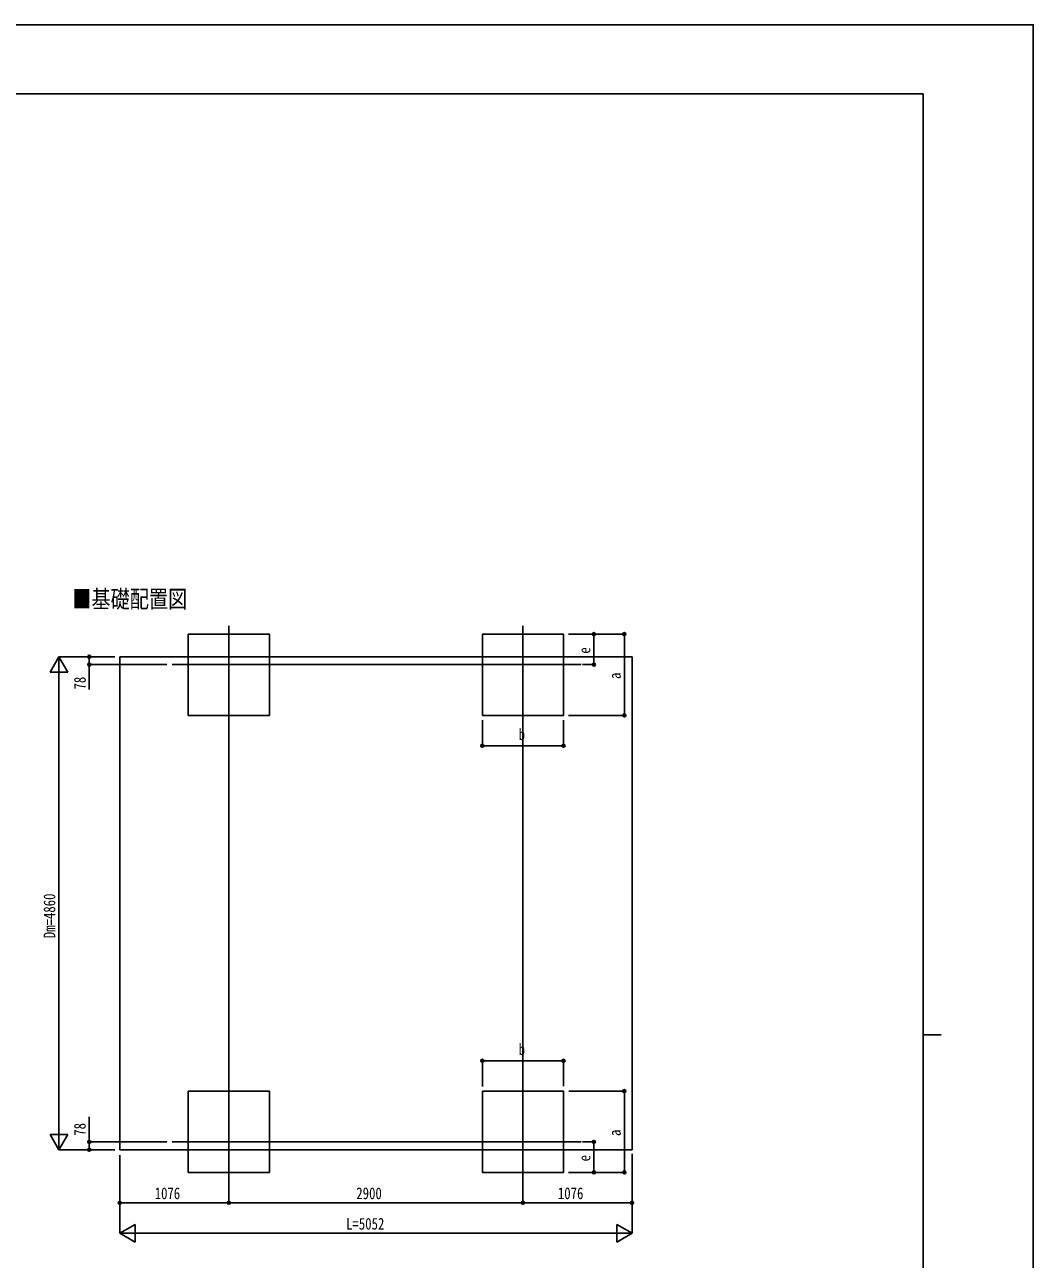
# Model space of a CAD drawing. Units: millimetres, scale not verified. Extents: x -14718 to 14718, y -10395 to 10395.
# Drawn here: x 4771 to 14718, y -1774 to 10395 of the extents above; entities that cross this region are included whole.
import ezdxf
from ezdxf.enums import TextEntityAlignment as Align

# ---------------------------------------------------------------- set-up
doc = ezdxf.new("R2010")
doc.units = ezdxf.units.MM
doc.header["$LTSCALE"] = 50
for name, color, linetype in [('0-2_USER1', 3, 'Continuous'), ('0-3_YKK_12', 2, 'Continuous'), ('0-5_YKK_A1', 4, 'Continuous'), ('0-6_YKK_D', 6, 'Continuous'), ('0-7_YKK_ZWAK', 7, 'Continuous')]:
    doc.layers.add(name, color=color, linetype=linetype)
doc.styles.add('ＭＳ ゴシック', font='')
doc.styles.get('ＭＳ ゴシック').set_extended_font_data('MS Gothic')

msp = doc.modelspace()

# ---------------------------------------------------------------- linework, layer by layer
at = {"layer": '0-3_YKK_12'}
for p, q in [((6784.57, 4469.03), (6784.57, 3506.51)), ((9684.57, 4469.03), (9684.57, 3506.51)), ((6225.89, 4087.57), (10258.81, 4087.57)), ((6784.57, -997.89), (6784.57, -35.37)), ((9684.57, -997.89), (9684.57, -35.37)), ((6225.89, -616.43), (10258.81, -616.43))]:
    msp.add_line(p, q, dxfattribs=at)
at = {"layer": '0-5_YKK_A1'}
for p, q in [((5708.57, 4165.57), (10760.57, 4165.57)), ((5708.57, 4165.57), (5708.57, -694.43)), ((10760.57, 4165.57), (10760.57, -694.43)), ((10760.57, -694.43), (5708.57, -694.43))]:
    msp.add_line(p, q, dxfattribs=at)
for points in [[(6384.57, 3587.77), (7184.57, 3587.77), (7184.57, 4387.77), (6384.57, 4387.77)], [(9284.57, 3587.77), (10084.57, 3587.77), (10084.57, 4387.77), (9284.57, 4387.77)], [(6384.57, -116.63), (7184.57, -116.63), (7184.57, -916.63), (6384.57, -916.63)], [(9284.57, -116.63), (10084.57, -116.63), (10084.57, -916.63), (9284.57, -916.63)]]:
    msp.add_lwpolyline(points, close=True, dxfattribs=at)
at = {"layer": '0-6_YKK_D'}
for p, q in [((10134.57, 4387.77), (10685.57, 4387.77)), ((10135.57, 4387.77), (10385.57, 4387.77)), ((10384.57, 4087.57), (10384.57, 4387.77)), ((10684.57, 3587.77), (10684.57, 4387.77)), ((5108.57, 4165.57), (5021.07, 4014.02)), ((5658.57, 4165.57), (5107.57, 4165.57)), ((5108.57, 4165.57), (5196.07, 4014.02)), ((5108.57, 4165.57), (5108.57, 3862.46)), ((5658.57, 4165.57), (5407.57, 4165.57)), ((6172.46, 4087.57), (5407.57, 4087.57)), ((10273.38, 4087.57), (10385.57, 4087.57)), ((5021.07, 4014.02), (5196.07, 4014.02)), ((5108.57, -519.43), (5108.57, 3990.57)), ((9284.57, 3540.68), (9284.57, 3286.77)), ((10084.57, 3538.75), (10084.57, 3286.77)), ((10134.57, 3587.77), (10685.57, 3587.77)), ((6784.57, -35.37), (6784.57, 3506.51)), ((9684.57, -35.37), (9684.57, 3506.51)), ((9284.57, 3287.77), (10084.57, 3287.77)), ((9284.57, -69.54), (9284.57, 184.37)), ((9284.57, 183.37), (10084.57, 183.37)), ((10084.57, -67.61), (10084.57, 184.37)), ((10135.57, -116.63), (10685.57, -116.63)), ((10684.57, -116.63), (10684.57, -916.63)), ((5108.57, -694.43), (5108.57, -391.32)), ((5108.57, -694.43), (5021.07, -542.87)), ((5196.07, -542.87), (5021.07, -542.87)), ((5108.57, -694.43), (5196.07, -542.87)), ((5658.57, -694.43), (5107.57, -694.43)), ((6172.46, -616.43), (5407.57, -616.43)), ((5658.57, -694.43), (5407.57, -694.43)), ((10273.38, -616.43), (10385.57, -616.43)), ((10384.57, -616.43), (10384.57, -916.63)), ((5708.57, -748.12), (5708.57, -1517.63)), ((10760.57, -733.91), (10760.57, -1517.63)), ((10134.57, -916.63), (10685.57, -916.63)), ((10135.57, -916.63), (10385.57, -916.63)), ((6784.57, -998.89), (6784.57, -1217.63)), ((6784.57, -998.89), (6784.57, -1217.63)), ((9684.57, -998.89), (9684.57, -1217.63)), ((9684.57, -998.89), (9684.57, -1217.63)), ((5708.57, -1136.28), (5708.57, -1217.63)), ((6784.57, -1216.63), (5708.57, -1216.63)), ((6784.57, -1216.63), (9684.57, -1216.63)), ((9684.57, -1216.63), (10760.57, -1216.63)), ((10760.57, -1136.28), (10760.57, -1217.63)), ((5708.57, -1516.63), (5860.12, -1429.13)), ((5860.12, -1604.13), (5860.12, -1429.13)), ((10760.57, -1516.63), (10609.01, -1429.13)), ((10609.01, -1429.13), (10609.01, -1604.13)), ((5708.57, -1516.63), (5860.12, -1604.13)), ((5708.57, -1516.63), (6011.68, -1516.63)), ((5883.57, -1516.63), (10585.57, -1516.63)), ((10760.57, -1516.63), (10457.46, -1516.63)), ((10760.57, -1516.63), (10609.01, -1604.13))]:
    msp.add_line(p, q, dxfattribs=at)
for points in [[(5408.57, 4165.57), (5408.57, 4087.57), (5408.57, 3841.27)], [(5408.57, -694.43), (5408.57, -616.43), (5408.57, -370.13)]]:
    msp.add_lwpolyline(points, dxfattribs=at)
for centre in [(10384.57, 4387.77), (10684.57, 4387.77), (5408.57, 4165.57), (5408.57, 4087.57), (10384.57, 4087.57), (10684.57, 3587.77), (9284.57, 3287.77), (10084.57, 3287.77), (9284.57, 183.37), (10084.57, 183.37), (10684.57, -116.63), (5408.57, -616.43), (10384.57, -616.43), (5408.57, -694.43), (10384.57, -916.63), (10684.57, -916.63), (5708.57, -1216.63), (6784.57, -1216.63), (6784.57, -1216.63), (9684.57, -1216.63), (9684.57, -1216.63), (10760.57, -1216.63)]:
    msp.add_circle(centre, 14.88, dxfattribs=at)
at = {"layer": '0-7_YKK_ZWAK'}
for p, q in [((13632.57, 9712.5), (-13667.43, 9712.5)), ((13632.57, 9712.5), (13632.57, -8837.5)), ((13632.57, 437.5), (13807.57, 437.5))]:
    msp.add_line(p, q, dxfattribs=at)
msp.add_lwpolyline([(-14717.5, -10395), (14717.5, -10395), (14717.5, 10395), (-14717.5, 10395)], close=True, dxfattribs=at)

# ---------------------------------------------------------------- texts
at = {"layer": '0-2_USER1', "style": 'ＭＳ ゴシック', "width": 0.8}
msp.add_text('■基礎配置図', height=173.2, dxfattribs=at).set_placement((5240.29, 4595.7), align=Align.BOTTOM_LEFT)
at = {"layer": '0-6_YKK_D', "style": 'ＭＳ ゴシック', "width": 0.8}
for s, p in [('e', (10383.57, 4195.67)), ('78', (5407.57, 3842.27)), ('a', (10683.57, 3945.77)), ('Dm=4860', (5107.57, 1391.17)), ('78', (5407.57, -555.93)), ('a', (10683.57, -558.63)), ('e', (10383.57, -808.53))]:
    msp.add_text(s, height=115.5, rotation=90, dxfattribs=at).set_placement(p, align=Align.BOTTOM_LEFT)
for s, p in [('b', (9642.57, 3308.77)), ('b', (9642.57, 204.37)), ('1076', (6053.37, -1215.63)), ('2900', (8041.37, -1215.63)), ('1076', (10029.37, -1215.63)), ('L=5052', (7940.57, -1515.63))]:
    msp.add_text(s, height=115.5, dxfattribs=at).set_placement(p, align=Align.BOTTOM_LEFT)

doc.saveas('drawing.dxf')
